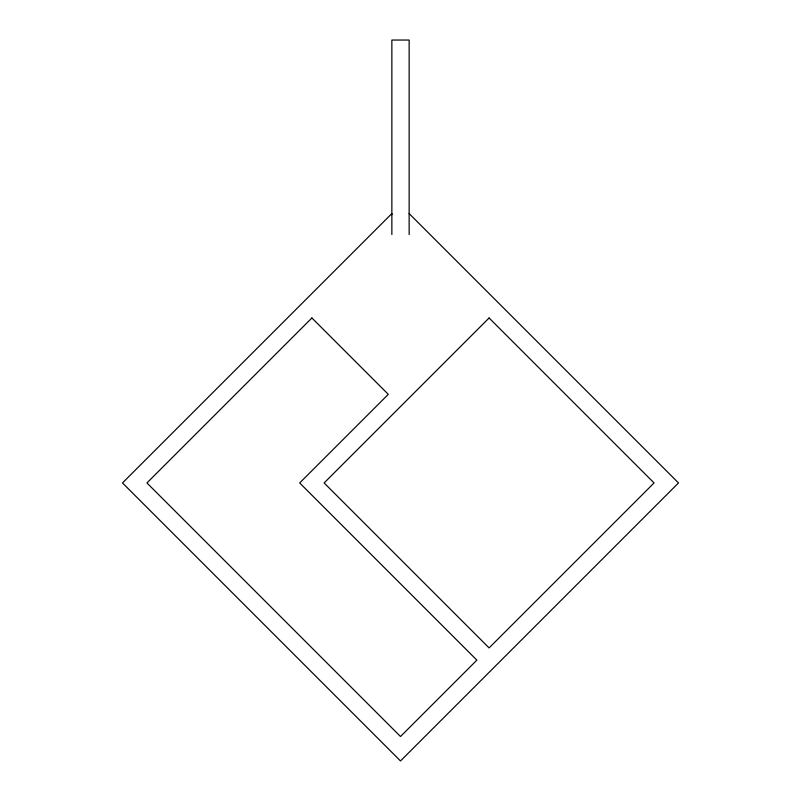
<?xml version="1.0" encoding="UTF-8"?>
<svg xmlns="http://www.w3.org/2000/svg" width="801" height="801" viewBox="0 0 801 801"><rect width="100%" height="100%" fill="white"/><g stroke="black" fill="none" stroke-linecap="round" stroke-linejoin="round"><path stroke-width="1.2" d="M391.859 214.608L391.859 213.577L122.493 482.943L400.5 760.95L678.507 482.943L409.141 213.577M409.141 234.563L409.141 40.05L391.859 40.05L391.859 234.563M311.899 317.967L146.933 482.943L400.5 736.509L476.875 660.134L299.684 482.943L388.285 394.342L311.899 317.967M489.101 317.967L324.125 482.943L489.101 647.909L654.067 482.943L489.101 317.967"/></g></svg>
